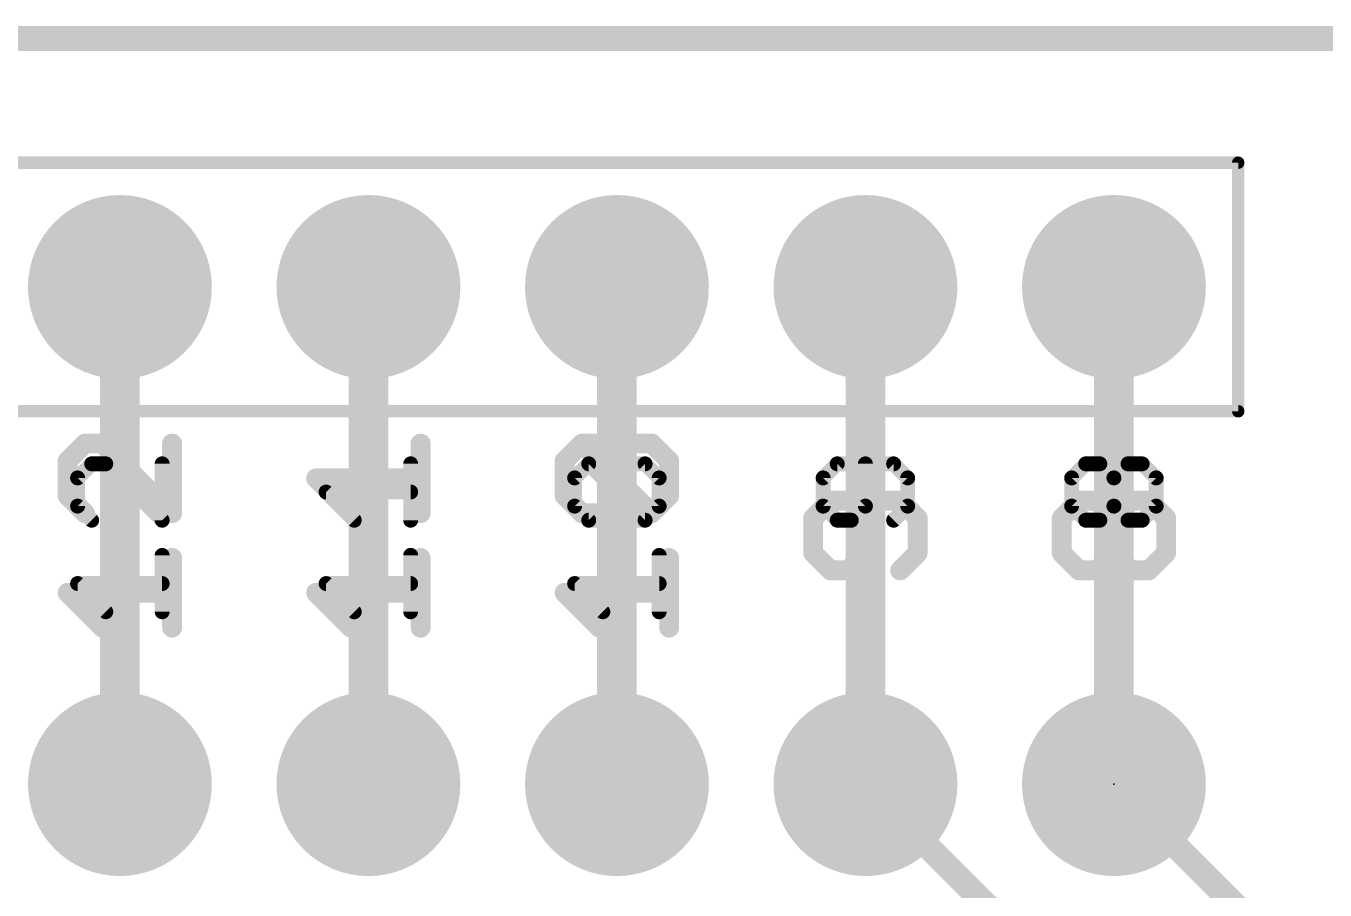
# Model space of a CAD drawing. Extents: x -16 to 95, y -11 to 53.
# Drawn here: x 21.9 to 35.18, y 44.64 to 53.47 of the extents above; entities that cross this region are included whole.
import ezdxf

# ---------------------------------------------------------------- set-up
doc = ezdxf.new("R2010")
doc.units = 0
for name, color, linetype in [('1', 12, 'CONTINUOUS'), ('16', 132, 'CONTINUOUS'), ('17', 110, 'CONTINUOUS'), ('20', 53, 'CONTINUOUS'), ('21', 41, 'CONTINUOUS'), ('23', 53, 'CONTINUOUS'), ('51', 53, 'CONTINUOUS')]:
    doc.layers.add(name, color=color, linetype=linetype)

# ---------------------------------------------------------------- blocks, each defined once
blk = doc.blocks.new('ROUNDP')
at = {"const_width": 0.5}
blk.add_lwpolyline([(0, -0.25, 1), (0, 0.25, 1), (0, -0.25)], format="xyb", dxfattribs=at)

msp = doc.modelspace()

# ---------------------------------------------------------------- linework, layer by layer
at = {"layer": '1', "const_width": 0.254}
msp.add_lwpolyline([(59.69, 53.34), (0, 53.34)], dxfattribs=at)
at = {"layer": '16'}
for points, const_width in [([(59.69, 53.34), (0, 53.34)], 0.254), ([(22.86, 45.72), (22.86, 50.8)], 0.4064), ([(25.4, 45.72), (25.4, 50.8)], 0.4064), ([(27.94, 45.72), (27.94, 50.8)], 0.4064), ([(30.48, 45.72), (30.48, 50.8)], 0.4064), ([(33.02, 50.8), (33.02, 45.72)], 0.4064), ([(33.02, 43.18), (30.48, 45.72)], 0.254), ([(34.544, 44.196), (33.02, 45.72)], 0.254)]:
    msp.add_lwpolyline(points, dxfattribs=dict(at, const_width=const_width))
for points, const_width in [([(22.9616, 50.8, 1), (22.7584, 50.8)], 0.2032), ([(25.5016, 50.8, 1), (25.2984, 50.8)], 0.2032), ([(28.0416, 50.8, 1), (27.8384, 50.8)], 0.2032), ([(30.5816, 50.8, 1), (30.3784, 50.8)], 0.2032), ([(33.1216, 50.8, 1), (32.9184, 50.8)], 0.2032), ([(22.7584, 45.72, 1), (22.9616, 45.72)], 0.2032), ([(25.2984, 45.72, 1), (25.5016, 45.72)], 0.2032), ([(27.8384, 45.72, 1), (28.0416, 45.72)], 0.2032), ([(30.3784, 45.72, 1), (30.5816, 45.72)], 0.2032), ([(30.5249, 45.7649, 1), (30.4351, 45.6751)], 0.127), ([(32.9184, 45.72, 1), (33.1216, 45.72)], 0.2032), ([(33.0649, 45.7649, 1), (32.9751, 45.6751)], 0.127)]:
    msp.add_lwpolyline(points, format="xyb", dxfattribs=dict(at, const_width=const_width))
at = {"layer": '20', "const_width": 0.2032}
msp.add_lwpolyline([(2.54, 53.34), (55.88, 53.34)], dxfattribs=at)
at = {"layer": '21', "const_width": 0.2032}
for points in [[(22.5036, 49.2004), (22.3257, 49.0225)], [(22.6816, 49.2004), (22.5036, 49.2004)], [(23.3934, 48.4886), (22.6816, 49.2004)], [(23.3934, 49.2004), (23.3934, 48.4886)], [(25.9334, 48.4886), (25.9334, 49.2004)], [(27.4057, 49.0225), (27.5836, 49.2004)], [(27.5836, 49.2004), (28.2955, 49.2004)], [(28.2955, 48.4886), (27.5836, 49.2004)], [(28.2955, 49.2004), (28.4734, 49.0225)], [(22.3257, 49.0225), (22.3257, 48.6666)], [(27.4057, 48.6666), (27.4057, 49.0225)], [(28.4734, 49.0225), (28.4734, 48.6666)], [(25.2216, 48.4886), (24.8657, 48.8445)], [(24.8657, 48.8445), (25.9334, 48.8445)], [(22.3257, 48.6666), (22.5036, 48.4886)], [(27.5836, 48.4886), (27.4057, 48.6666)], [(28.4734, 48.6666), (28.2955, 48.4886)], [(30.1236, 48.6157), (29.9457, 48.4378)], [(30.8355, 48.6157), (30.1236, 48.6157)], [(30.4795, 48.0819), (30.4795, 48.6157)], [(31.0134, 48.4378), (30.8355, 48.6157)], [(32.4857, 48.4378), (32.6636, 48.6157)], [(32.6636, 48.6157), (32.8416, 48.6157)], [(32.8416, 48.6157), (33.0195, 48.4378)], [(33.0195, 48.4378), (33.1975, 48.6157)], [(33.1975, 48.6157), (33.3755, 48.6157)], [(33.3755, 48.6157), (33.5534, 48.4378)], [(28.2955, 48.4886), (27.5836, 48.4886)], [(29.9457, 48.4378), (29.9457, 48.0819)], [(31.0134, 48.0819), (31.0134, 48.4378)], [(32.4857, 48.0819), (32.4857, 48.4378)], [(33.0195, 48.0819), (33.0195, 48.4378)], [(33.5534, 48.4378), (33.5534, 48.0819)], [(23.3934, 47.3192), (23.3934, 48.031)], [(25.9334, 47.3192), (25.9334, 48.031)], [(28.4734, 47.3192), (28.4734, 48.031)], [(29.9457, 48.0819), (30.1236, 47.9039)], [(30.3016, 47.9039), (30.4795, 48.0819)], [(30.8355, 47.9039), (31.0134, 48.0819)], [(32.6636, 47.9039), (32.4857, 48.0819)], [(33.0195, 48.0819), (32.8416, 47.9039)], [(33.1975, 47.9039), (33.0195, 48.0819)], [(33.5534, 48.0819), (33.3755, 47.9039)], [(30.1236, 47.9039), (30.3016, 47.9039)], [(32.8416, 47.9039), (32.6636, 47.9039)], [(33.3755, 47.9039), (33.1975, 47.9039)], [(22.6816, 47.3192), (22.3257, 47.6751)], [(22.3257, 47.6751), (23.3934, 47.6751)], [(25.2216, 47.3192), (24.8657, 47.6751)], [(24.8657, 47.6751), (25.9334, 47.6751)], [(27.7616, 47.3192), (27.4057, 47.6751)], [(27.4057, 47.6751), (28.4734, 47.6751)]]:
    msp.add_lwpolyline(points, dxfattribs=at)
at = {"layer": '21', "const_width": 0.1016}
for points in [[(22.5036, 49.2512, 1), (22.5036, 49.1496)], [(22.5396, 49.1645, 1), (22.4677, 49.2363)], [(22.7175, 49.2363, 1), (22.6457, 49.1645)], [(22.6816, 49.1496, 1), (22.6816, 49.2512)], [(23.4442, 49.2004, 1), (23.3426, 49.2004)], [(25.9842, 49.2004, 1), (25.8826, 49.2004)], [(27.5836, 49.2512, 1), (27.5836, 49.1496)], [(27.6196, 49.2363, 1), (27.5477, 49.1645)], [(27.6196, 49.1645, 1), (27.5477, 49.2363)], [(28.3314, 49.2363, 1), (28.2595, 49.1645)], [(28.2955, 49.1496, 1), (28.2955, 49.2512)], [(22.3765, 49.0225, 1), (22.2749, 49.0225)], [(22.2898, 49.0584, 1), (22.3616, 48.9865)], [(27.4565, 49.0225, 1), (27.3549, 49.0225)], [(27.3698, 49.0584, 1), (27.4416, 48.9865)], [(28.5242, 49.0225, 1), (28.4226, 49.0225)], [(28.4375, 48.9865, 1), (28.5093, 49.0584)], [(24.9016, 48.8804, 1), (24.8298, 48.8086)], [(24.8657, 48.8953, 1), (24.8657, 48.7937)], [(25.9334, 48.7937, 1), (25.9334, 48.8953)], [(22.3616, 48.7025, 1), (22.2898, 48.6306)], [(27.4416, 48.7025, 1), (27.3698, 48.6306)], [(28.5093, 48.6306, 1), (28.4375, 48.7025)], [(22.2749, 48.6666, 1), (22.3765, 48.6666)], [(27.3549, 48.6666, 1), (27.4565, 48.6666)], [(28.4226, 48.6666, 1), (28.5242, 48.6666)], [(30.1236, 48.6665, 1), (30.1236, 48.5649)], [(30.1596, 48.5798, 1), (30.0877, 48.6516)], [(30.5303, 48.6157, 1), (30.4287, 48.6157)], [(30.8714, 48.6516, 1), (30.7995, 48.5798)], [(30.8355, 48.5649, 1), (30.8355, 48.6665)], [(32.6636, 48.6665, 1), (32.6636, 48.5649)], [(32.6996, 48.5798, 1), (32.6277, 48.6516)], [(32.8775, 48.6516, 1), (32.8057, 48.5798)], [(32.8416, 48.5649, 1), (32.8416, 48.6665)], [(33.1975, 48.6665, 1), (33.1975, 48.5649)], [(33.2334, 48.5798, 1), (33.1616, 48.6516)], [(33.4114, 48.6516, 1), (33.3395, 48.5798)], [(33.3755, 48.5649, 1), (33.3755, 48.6665)], [(22.4677, 48.4527, 1), (22.5396, 48.5245)], [(23.3426, 48.4886, 1), (23.4442, 48.4886)], [(23.3575, 48.4527, 1), (23.4293, 48.5245)], [(25.1857, 48.4527, 1), (25.2575, 48.5245)], [(25.8826, 48.4886, 1), (25.9842, 48.4886)], [(27.5836, 48.5394, 1), (27.5836, 48.4378)], [(27.5477, 48.4527, 1), (27.6196, 48.5245)], [(28.2595, 48.5245, 1), (28.3314, 48.4527)], [(28.2595, 48.4527, 1), (28.3314, 48.5245)], [(28.2955, 48.4378, 1), (28.2955, 48.5394)], [(29.9965, 48.4378, 1), (29.8949, 48.4378)], [(29.9098, 48.4737, 1), (29.9816, 48.4018)], [(31.0642, 48.4378, 1), (30.9626, 48.4378)], [(30.9775, 48.4018, 1), (31.0493, 48.4737)], [(32.5365, 48.4378, 1), (32.4349, 48.4378)], [(32.4498, 48.4737, 1), (32.5216, 48.4018)], [(33.0703, 48.4378, 1), (32.9687, 48.4378)], [(32.9836, 48.4737, 1), (33.0555, 48.4018)], [(32.9836, 48.4018, 1), (33.0555, 48.4737)], [(33.6042, 48.4378, 1), (33.5026, 48.4378)], [(33.5175, 48.4018, 1), (33.5893, 48.4737)], [(23.4442, 48.031, 1), (23.3426, 48.031)], [(25.9842, 48.031, 1), (25.8826, 48.031)], [(28.5242, 48.031, 1), (28.4226, 48.031)], [(29.9816, 48.1178, 1), (29.9098, 48.0459)], [(29.8949, 48.0819, 1), (29.9965, 48.0819)], [(30.4287, 48.0819, 1), (30.5303, 48.0819)], [(30.5155, 48.0459, 1), (30.4436, 48.1178)], [(30.9626, 48.0819, 1), (31.0642, 48.0819)], [(31.0493, 48.0459, 1), (30.9775, 48.1178)], [(32.5216, 48.1178, 1), (32.4498, 48.0459)], [(32.4349, 48.0819, 1), (32.5365, 48.0819)], [(33.0555, 48.1178, 1), (32.9836, 48.0459)], [(32.9687, 48.0819, 1), (33.0703, 48.0819)], [(33.0555, 48.0459, 1), (32.9836, 48.1178)], [(33.5026, 48.0819, 1), (33.6042, 48.0819)], [(33.5893, 48.0459, 1), (33.5175, 48.1178)], [(30.1236, 47.9547, 1), (30.1236, 47.8531)], [(30.0877, 47.868, 1), (30.1596, 47.9398)], [(30.2657, 47.9398, 1), (30.3375, 47.868)], [(30.3016, 47.8531, 1), (30.3016, 47.9547)], [(30.7995, 47.9398, 1), (30.8714, 47.868)], [(32.6636, 47.9547, 1), (32.6636, 47.8531)], [(32.6277, 47.868, 1), (32.6996, 47.9398)], [(32.8057, 47.9398, 1), (32.8775, 47.868)], [(32.8416, 47.8531, 1), (32.8416, 47.9547)], [(33.1975, 47.9547, 1), (33.1975, 47.8531)], [(33.1616, 47.868, 1), (33.2334, 47.9398)], [(33.3395, 47.9398, 1), (33.4114, 47.868)], [(33.3755, 47.8531, 1), (33.3755, 47.9547)], [(22.3616, 47.711, 1), (22.2898, 47.6392)], [(22.3257, 47.7259, 1), (22.3257, 47.6243)], [(23.3934, 47.6243, 1), (23.3934, 47.7259)], [(24.9016, 47.711, 1), (24.8298, 47.6392)], [(24.8657, 47.7259, 1), (24.8657, 47.6243)], [(25.9334, 47.6243, 1), (25.9334, 47.7259)], [(27.4416, 47.711, 1), (27.3698, 47.6392)], [(27.4057, 47.7259, 1), (27.4057, 47.6243)], [(28.4734, 47.6243, 1), (28.4734, 47.7259)], [(22.6457, 47.2833, 1), (22.7175, 47.3551)], [(25.1857, 47.2833, 1), (25.2575, 47.3551)], [(27.7257, 47.2833, 1), (27.7975, 47.3551)], [(23.3426, 47.3192, 1), (23.4442, 47.3192)], [(25.8826, 47.3192, 1), (25.9842, 47.3192)], [(28.4226, 47.3192, 1), (28.5242, 47.3192)]]:
    msp.add_lwpolyline(points, format="xyb", dxfattribs=at)
at = {"layer": '23'}
msp.add_point((33.02, 45.72), dxfattribs=at)
at = {"layer": '51'}
for points, const_width in [([(55.88, 53.34), (2.54, 53.34)], 0.254), ([(13.97, 52.07), (34.29, 52.07)], 0.127), ([(34.29, 52.07), (34.29, 49.53)], 0.127), ([(34.29, 49.53), (13.97, 49.53)], 0.127), ([(22.5715, 48.9929), (22.4275, 48.8489)], 0.1524), ([(22.7156, 48.9929), (22.5715, 48.9929)], 0.1524), ([(23.2918, 48.4167), (22.7156, 48.9929)], 0.1524), ([(23.2918, 48.9929), (23.2918, 48.4167)], 0.1524), ([(25.8318, 48.4167), (25.8318, 48.9929)], 0.1524), ([(27.5075, 48.8489), (27.6515, 48.9929)], 0.1524), ([(27.6515, 48.9929), (28.2277, 48.9929)], 0.1524), ([(28.2277, 48.4167), (27.6515, 48.9929)], 0.1524), ([(28.2277, 48.9929), (28.3718, 48.8489)], 0.1524), ([(30.1915, 48.9929), (30.0475, 48.8489)], 0.1524), ([(30.7677, 48.9929), (30.1915, 48.9929)], 0.1524), ([(30.4796, 48.5607), (30.4796, 48.9929)], 0.1524), ([(30.9118, 48.8489), (30.7677, 48.9929)], 0.1524), ([(32.5875, 48.8489), (32.7315, 48.9929)], 0.1524), ([(32.7315, 48.9929), (32.8756, 48.9929)], 0.1524), ([(32.8756, 48.9929), (33.0196, 48.8489)], 0.1524), ([(33.0196, 48.8489), (33.1637, 48.9929)], 0.1524), ([(33.1637, 48.9929), (33.3077, 48.9929)], 0.1524), ([(33.3077, 48.9929), (33.4518, 48.8489)], 0.1524), ([(22.4275, 48.8489), (22.4275, 48.5607)], 0.1524), ([(27.5075, 48.5607), (27.5075, 48.8489)], 0.1524), ([(28.3718, 48.8489), (28.3718, 48.5607)], 0.1524), ([(30.0475, 48.8489), (30.0475, 48.5607)], 0.1524), ([(30.9118, 48.5607), (30.9118, 48.8489)], 0.1524), ([(32.5875, 48.5607), (32.5875, 48.8489)], 0.1524), ([(33.0196, 48.5607), (33.0196, 48.8489)], 0.1524), ([(33.4518, 48.8489), (33.4518, 48.5607)], 0.1524), ([(25.2556, 48.4167), (24.9675, 48.7048)], 0.1524), ([(24.9675, 48.7048), (25.8318, 48.7048)], 0.1524), ([(22.4275, 48.5607), (22.5715, 48.4167)], 0.1524), ([(27.6515, 48.4167), (27.5075, 48.5607)], 0.1524), ([(28.3718, 48.5607), (28.2277, 48.4167)], 0.1524), ([(30.0475, 48.5607), (30.1915, 48.4167)], 0.1524), ([(30.3356, 48.4167), (30.4796, 48.5607)], 0.1524), ([(30.7677, 48.4167), (30.9118, 48.5607)], 0.1524), ([(32.7315, 48.4167), (32.5875, 48.5607)], 0.1524), ([(33.0196, 48.5607), (32.8756, 48.4167)], 0.1524), ([(33.1637, 48.4167), (33.0196, 48.5607)], 0.1524), ([(33.4518, 48.5607), (33.3077, 48.4167)], 0.1524), ([(28.2277, 48.4167), (27.6515, 48.4167)], 0.1524), ([(30.1915, 48.4167), (30.3356, 48.4167)], 0.1524), ([(32.8756, 48.4167), (32.7315, 48.4167)], 0.1524), ([(33.3077, 48.4167), (33.1637, 48.4167)], 0.1524), ([(23.2918, 47.4812), (23.2918, 48.0574)], 0.1524), ([(25.8318, 47.4812), (25.8318, 48.0574)], 0.1524), ([(28.3718, 47.4812), (28.3718, 48.0574)], 0.1524), ([(22.7156, 47.4812), (22.4275, 47.7693)], 0.1524), ([(22.4275, 47.7693), (23.2918, 47.7693)], 0.1524), ([(25.2556, 47.4812), (24.9675, 47.7693)], 0.1524), ([(24.9675, 47.7693), (25.8318, 47.7693)], 0.1524), ([(27.7956, 47.4812), (27.5075, 47.7693)], 0.1524), ([(27.5075, 47.7693), (28.3718, 47.7693)], 0.1524)]:
    msp.add_lwpolyline(points, dxfattribs=dict(at, const_width=const_width))
for points, const_width in [([(34.3218, 52.07, 1), (34.2582, 52.07)], 0.0635), ([(34.29, 52.0382, 1), (34.29, 52.1018)], 0.0635), ([(34.2582, 49.53, 1), (34.3218, 49.53)], 0.0635), ([(34.29, 49.4982, 1), (34.29, 49.5618)], 0.0635), ([(22.5715, 49.031, 1), (22.5715, 48.9548)], 0.0762), ([(22.5985, 48.966, 1), (22.5446, 49.0198)], 0.0762), ([(22.7425, 49.0198, 1), (22.6886, 48.966)], 0.0762), ([(22.7156, 48.9548, 1), (22.7156, 49.031)], 0.0762), ([(23.3299, 48.9929, 1), (23.2537, 48.9929)], 0.0762), ([(25.8699, 48.9929, 1), (25.7937, 48.9929)], 0.0762), ([(27.6515, 49.031, 1), (27.6515, 48.9548)], 0.0762), ([(27.6785, 49.0198, 1), (27.6246, 48.966)], 0.0762), ([(27.6785, 48.966, 1), (27.6246, 49.0198)], 0.0762), ([(28.2547, 49.0198, 1), (28.2008, 48.966)], 0.0762), ([(28.2277, 48.9548, 1), (28.2277, 49.031)], 0.0762), ([(30.1915, 49.031, 1), (30.1915, 48.9548)], 0.0762), ([(30.2185, 48.966, 1), (30.1646, 49.0198)], 0.0762), ([(30.5177, 48.9929, 1), (30.4415, 48.9929)], 0.0762), ([(30.7947, 49.0198, 1), (30.7408, 48.966)], 0.0762), ([(30.7677, 48.9548, 1), (30.7677, 49.031)], 0.0762), ([(32.7315, 49.031, 1), (32.7315, 48.9548)], 0.0762), ([(32.7585, 48.966, 1), (32.7046, 49.0198)], 0.0762), ([(32.9025, 49.0198, 1), (32.8486, 48.966)], 0.0762), ([(32.8756, 48.9548, 1), (32.8756, 49.031)], 0.0762), ([(33.1637, 49.031, 1), (33.1637, 48.9548)], 0.0762), ([(33.1906, 48.966, 1), (33.1367, 49.0198)], 0.0762), ([(33.3347, 49.0198, 1), (33.2808, 48.966)], 0.0762), ([(33.3077, 48.9548, 1), (33.3077, 49.031)], 0.0762), ([(22.4005, 48.8758, 1), (22.4544, 48.8219)], 0.0762), ([(22.4656, 48.8489, 1), (22.3894, 48.8489)], 0.0762), ([(27.4805, 48.8758, 1), (27.5344, 48.8219)], 0.0762), ([(27.5456, 48.8489, 1), (27.4694, 48.8489)], 0.0762), ([(28.4099, 48.8489, 1), (28.3337, 48.8489)], 0.0762), ([(28.3449, 48.8219, 1), (28.3987, 48.8758)], 0.0762), ([(30.0205, 48.8758, 1), (30.0744, 48.8219)], 0.0762), ([(30.0856, 48.8489, 1), (30.0094, 48.8489)], 0.0762), ([(30.9499, 48.8489, 1), (30.8737, 48.8489)], 0.0762), ([(30.8849, 48.8219, 1), (30.9387, 48.8758)], 0.0762), ([(32.5605, 48.8758, 1), (32.6144, 48.8219)], 0.0762), ([(32.6256, 48.8489, 1), (32.5494, 48.8489)], 0.0762), ([(33.0577, 48.8489, 1), (32.9815, 48.8489)], 0.0762), ([(32.9927, 48.8758, 1), (33.0466, 48.8219)], 0.0762), ([(32.9927, 48.8219, 1), (33.0466, 48.8758)], 0.0762), ([(33.4899, 48.8489, 1), (33.4137, 48.8489)], 0.0762), ([(33.4249, 48.8219, 1), (33.4787, 48.8758)], 0.0762), ([(24.9944, 48.7317, 1), (24.9405, 48.6779)], 0.0762), ([(24.9675, 48.7429, 1), (24.9675, 48.6667)], 0.0762), ([(25.8318, 48.6667, 1), (25.8318, 48.7429)], 0.0762), ([(22.4544, 48.5877, 1), (22.4005, 48.5338)], 0.0762), ([(22.3894, 48.5607, 1), (22.4656, 48.5607)], 0.0762), ([(27.5344, 48.5877, 1), (27.4805, 48.5338)], 0.0762), ([(27.4694, 48.5607, 1), (27.5456, 48.5607)], 0.0762), ([(28.3337, 48.5607, 1), (28.4099, 48.5607)], 0.0762), ([(28.3987, 48.5338, 1), (28.3449, 48.5877)], 0.0762), ([(30.0744, 48.5877, 1), (30.0205, 48.5338)], 0.0762), ([(30.0094, 48.5607, 1), (30.0856, 48.5607)], 0.0762), ([(30.4415, 48.5607, 1), (30.5177, 48.5607)], 0.0762), ([(30.5066, 48.5338, 1), (30.4527, 48.5877)], 0.0762), ([(30.8737, 48.5607, 1), (30.9499, 48.5607)], 0.0762), ([(30.9387, 48.5338, 1), (30.8849, 48.5877)], 0.0762), ([(32.6144, 48.5877, 1), (32.5605, 48.5338)], 0.0762), ([(32.5494, 48.5607, 1), (32.6256, 48.5607)], 0.0762), ([(33.0466, 48.5877, 1), (32.9927, 48.5338)], 0.0762), ([(32.9815, 48.5607, 1), (33.0577, 48.5607)], 0.0762), ([(33.0466, 48.5338, 1), (32.9927, 48.5877)], 0.0762), ([(33.4137, 48.5607, 1), (33.4899, 48.5607)], 0.0762), ([(33.4787, 48.5338, 1), (33.4249, 48.5877)], 0.0762), ([(22.5446, 48.3897, 1), (22.5985, 48.4436)], 0.0762), ([(23.2649, 48.3897, 1), (23.3187, 48.4436)], 0.0762), ([(25.2286, 48.3897, 1), (25.2825, 48.4436)], 0.0762), ([(27.6515, 48.4548, 1), (27.6515, 48.3786)], 0.0762), ([(27.6246, 48.3897, 1), (27.6785, 48.4436)], 0.0762), ([(28.2008, 48.4436, 1), (28.2547, 48.3897)], 0.0762), ([(28.2008, 48.3897, 1), (28.2547, 48.4436)], 0.0762), ([(28.2277, 48.3786, 1), (28.2277, 48.4548)], 0.0762), ([(30.1915, 48.4548, 1), (30.1915, 48.3786)], 0.0762), ([(30.1646, 48.3897, 1), (30.2185, 48.4436)], 0.0762), ([(30.3086, 48.4436, 1), (30.3625, 48.3897)], 0.0762), ([(30.3356, 48.3786, 1), (30.3356, 48.4548)], 0.0762), ([(30.7408, 48.4436, 1), (30.7947, 48.3897)], 0.0762), ([(32.7315, 48.4548, 1), (32.7315, 48.3786)], 0.0762), ([(32.7046, 48.3897, 1), (32.7585, 48.4436)], 0.0762), ([(32.8486, 48.4436, 1), (32.9025, 48.3897)], 0.0762), ([(32.8756, 48.3786, 1), (32.8756, 48.4548)], 0.0762), ([(33.1637, 48.4548, 1), (33.1637, 48.3786)], 0.0762), ([(33.1367, 48.3897, 1), (33.1906, 48.4436)], 0.0762), ([(33.2808, 48.4436, 1), (33.3347, 48.3897)], 0.0762), ([(33.3077, 48.3786, 1), (33.3077, 48.4548)], 0.0762), ([(23.2537, 48.4167, 1), (23.3299, 48.4167)], 0.0762), ([(25.7937, 48.4167, 1), (25.8699, 48.4167)], 0.0762), ([(23.3299, 48.0574, 1), (23.2537, 48.0574)], 0.0762), ([(25.8699, 48.0574, 1), (25.7937, 48.0574)], 0.0762), ([(28.4099, 48.0574, 1), (28.3337, 48.0574)], 0.0762), ([(22.4544, 47.7962, 1), (22.4005, 47.7423)], 0.0762), ([(22.4275, 47.8074, 1), (22.4275, 47.7312)], 0.0762), ([(23.2918, 47.7312, 1), (23.2918, 47.8074)], 0.0762), ([(24.9944, 47.7962, 1), (24.9405, 47.7423)], 0.0762), ([(24.9675, 47.8074, 1), (24.9675, 47.7312)], 0.0762), ([(25.8318, 47.7312, 1), (25.8318, 47.8074)], 0.0762), ([(27.5344, 47.7962, 1), (27.4805, 47.7423)], 0.0762), ([(27.5075, 47.8074, 1), (27.5075, 47.7312)], 0.0762), ([(28.3718, 47.7312, 1), (28.3718, 47.8074)], 0.0762), ([(22.6886, 47.4542, 1), (22.7425, 47.5081)], 0.0762), ([(25.2286, 47.4542, 1), (25.2825, 47.5081)], 0.0762), ([(27.7686, 47.4542, 1), (27.8225, 47.5081)], 0.0762), ([(23.2537, 47.4812, 1), (23.3299, 47.4812)], 0.0762), ([(25.7937, 47.4812, 1), (25.8699, 47.4812)], 0.0762), ([(28.3337, 47.4812, 1), (28.4099, 47.4812)], 0.0762)]:
    msp.add_lwpolyline(points, format="xyb", dxfattribs=dict(at, const_width=const_width))

# ---------------------------------------------------------------- block references
at = {"layer": '17', "xscale": 1.8796, "yscale": 1.8796}
for p in [(22.86, 50.8), (22.86, 50.8), (25.4, 50.8), (25.4, 50.8), (27.94, 50.8), (27.94, 50.8), (30.48, 50.8), (30.48, 50.8), (33.02, 50.8), (33.02, 50.8)]:
    msp.add_blockref('ROUNDP', p, dxfattribs=at)
at = {"layer": '17', "xscale": 1.8796, "yscale": 1.8796, "rotation": 270}
for p in [(22.86, 45.72), (22.86, 45.72), (25.4, 45.72), (25.4, 45.72), (27.94, 45.72), (27.94, 45.72), (30.48, 45.72), (30.48, 45.72), (33.02, 45.72), (33.02, 45.72)]:
    msp.add_blockref('ROUNDP', p, dxfattribs=at)

doc.saveas('drawing.dxf')
